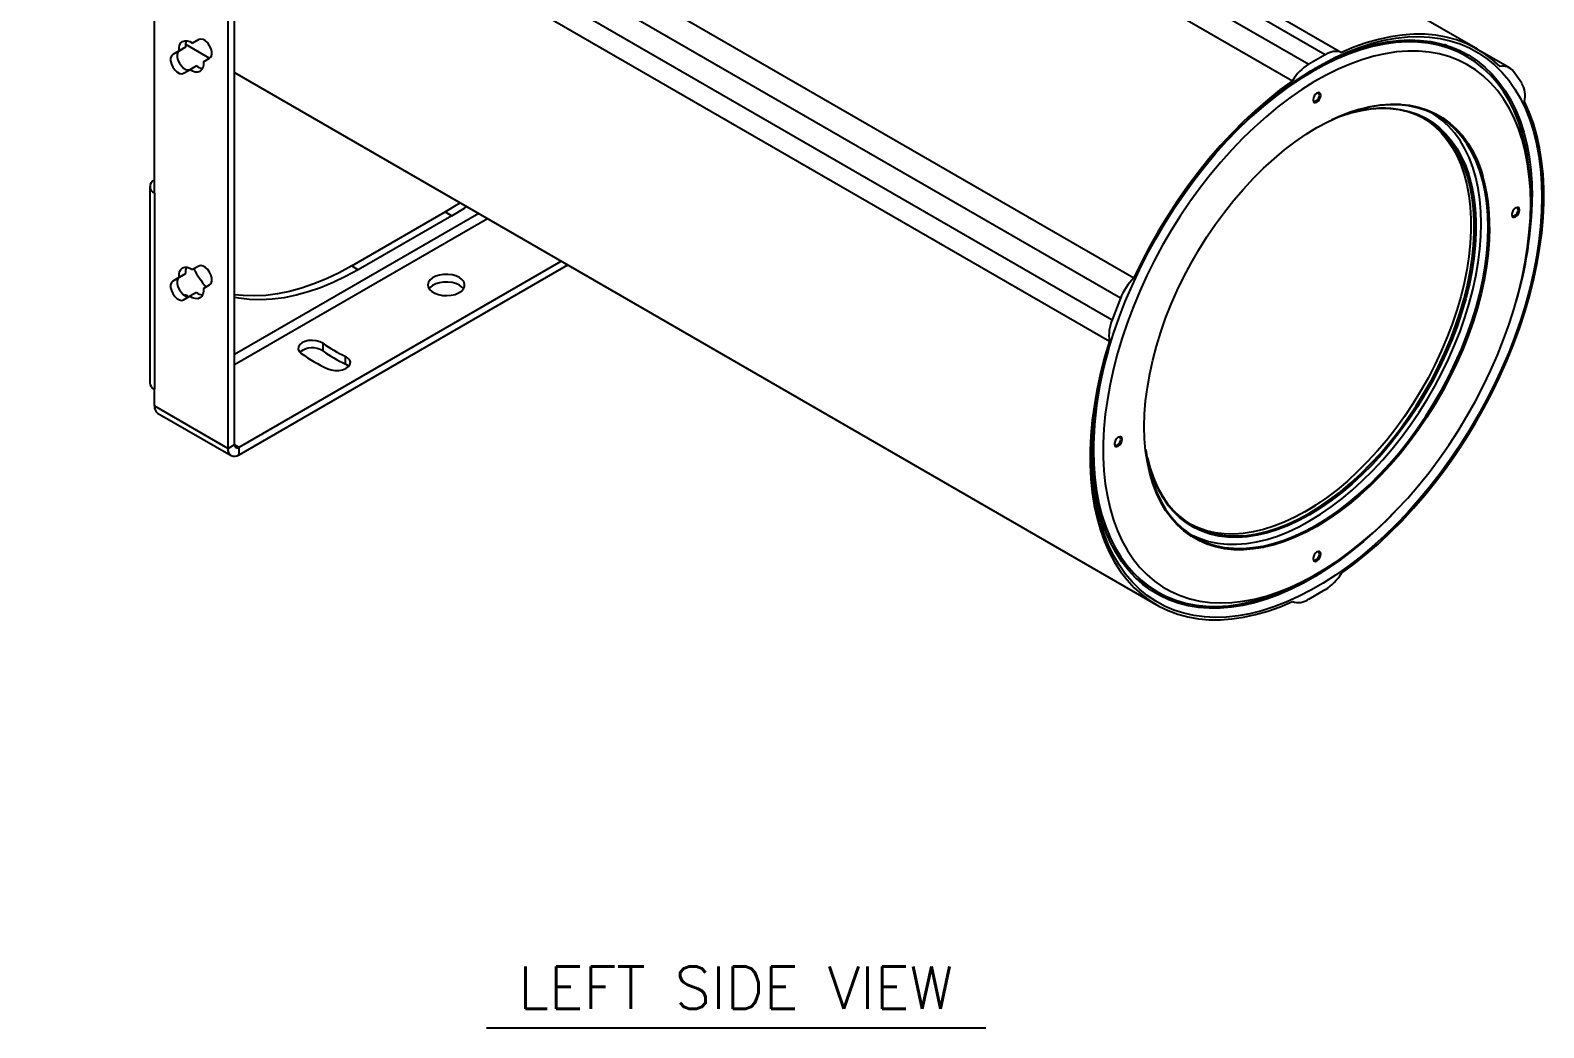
# Model space of a CAD drawing. Extents: x 6 to 132, y 2 to 97.
# Drawn here: x 12.8 to 39.52, y 58.33 to 75.95 of the extents above; entities that cross this region are included whole.
import ezdxf
from ezdxf.enums import TextEntityAlignment as Align

# ---------------------------------------------------------------- set-up
doc = ezdxf.new("R2010")
doc.units = 0
doc.header["$MEASUREMENT"] = 0
doc.layers.add('OBJECT', color=7, linetype='CONTINUOUS')
doc.styles.get("Standard").update_dxf_attribs({"font": 'SIMPLEX'})

msp = doc.modelspace()

# ---------------------------------------------------------------- linework, layer by layer
at = {"layer": 'OBJECT'}
for p, q in [((38.344, 75.612), (19.292, 86.611)), ((16.314, 86.343), (35.366, 75.345)), ((35.659, 75.514), (16.607, 86.513)), ((16.894, 86.553), (35.945, 75.555)), ((16.028, 86.053), (35.079, 75.055)), ((13.229, 82.571), (32.28, 71.573)), ((32.043, 71.213), (12.992, 82.211)), ((12.845, 81.833), (31.897, 70.835)), ((12.796, 81.455), (31.847, 70.457)), ((14.988, 73.072), (14.988, 77.359)), ((16.287, 68.563), (16.287, 76.609)), ((16.403, 68.63), (16.403, 76.677)), ((15.538, 75.648), (15.422, 75.581)), ((15.538, 75.648), (15.428, 75.584)), ((15.538, 75.698), (15.963, 75.452)), ((15.773, 75.783), (15.661, 75.719)), ((15.771, 75.782), (15.661, 75.719)), ((38.087, 75.522), (37.762, 75.692)), ((15.428, 75.584), (15.312, 75.517)), ((15.422, 75.581), (15.312, 75.517)), ((15.852, 75.388), (15.962, 75.451)), ((35.659, 75.514), (35.366, 75.345)), ((38.912, 75.281), (38.431, 75.559)), ((15.503, 75.186), (15.613, 75.25)), ((15.73, 75.317), (15.613, 75.25)), ((16.403, 75.198), (32.68, 65.801)), ((39.127, 75.009), (38.981, 75.217)), ((14.988, 73.297), (14.987, 73.297)), ((14.987, 73.297), (14.988, 73.297)), ((14.907, 73.185), (14.907, 69.722)), ((14.987, 73.072), (14.988, 73.073)), ((14.987, 73.072), (14.987, 69.609)), ((14.987, 73.072), (14.988, 73.072)), ((39.286, 72.885), (39.286, 72.985)), ((20.714, 72.709), (16.403, 70.22)), ((18.471, 71.785), (20.123, 72.739)), ((20.123, 72.739), (20.239, 72.671)), ((20.87, 72.619), (16.403, 70.04)), ((20.239, 72.671), (18.587, 71.718)), ((15.538, 71.648), (15.422, 71.581)), ((15.538, 71.648), (15.428, 71.584)), ((15.773, 71.783), (15.661, 71.719)), ((15.771, 71.782), (15.661, 71.719)), ((16.481, 68.585), (22.17, 71.869)), ((16.481, 68.451), (22.286, 71.802)), ((18.471, 71.785), (18.587, 71.718)), ((15.428, 71.584), (15.312, 71.517)), ((15.422, 71.581), (15.312, 71.517)), ((15.852, 71.388), (15.962, 71.451)), ((15.904, 71.418), (15.887, 71.425)), ((15.503, 71.186), (15.613, 71.25)), ((15.73, 71.317), (15.613, 71.25)), ((32.043, 71.213), (31.897, 70.835)), ((17.96, 70.419), (17.96, 70.284)), ((18.358, 70.189), (18.358, 70.054)), ((14.988, 69.609), (14.987, 69.609)), ((14.988, 69.313), (14.988, 69.609)), ((14.988, 69.313), (16.287, 68.563)), ((15.045, 69.187), (16.344, 68.437)), ((16.287, 68.563), (16.403, 68.63)), ((16.403, 68.63), (16.481, 68.585)), ((16.481, 68.451), (16.481, 68.585)), ((32.32, 66.266), (32.63, 66.069)), ((35.426, 66.3), (35.513, 66.35)), ((35.366, 65.899), (35.659, 66.069))]:
    msp.add_line(p, q, dxfattribs=at)
at = {"layer": 'OBJECT', "color": 1}
msp.add_line((20.849, 58.334), (29.664, 58.334), dxfattribs=at)
at = {"layer": 'OBJECT', "flags": 128}
for points in [[(15.422, 75.581), (15.422, 75.637), (15.433, 75.685), (15.454, 75.723), (15.484, 75.749), (15.522, 75.762), (15.566, 75.762), (15.613, 75.747), (15.661, 75.719)], [(15.962, 75.451), (15.987, 75.477), (16, 75.515), (16, 75.564), (15.987, 75.618), (15.962, 75.672), (15.928, 75.721), (15.888, 75.759), (15.846, 75.783), (15.805, 75.791), (15.771, 75.782)], [(31.539, 68.414), (31.545, 68.67), (31.564, 68.932), (31.594, 69.2), (31.636, 69.472), (31.689, 69.748), (31.755, 70.027), (31.831, 70.308), (31.919, 70.591), (32.018, 70.873), (32.128, 71.155), (32.247, 71.436), (32.377, 71.715), (32.516, 71.99), (32.665, 72.262), (32.822, 72.529), (32.987, 72.79), (33.159, 73.045), (33.339, 73.293), (33.526, 73.533), (33.718, 73.765), (33.916, 73.987), (34.119, 74.199), (34.326, 74.401), (34.537, 74.591), (34.751, 74.77), (34.966, 74.936), (35.184, 75.089), (35.403, 75.229), (35.622, 75.356), (35.84, 75.468), (36.058, 75.566), (36.274, 75.649), (36.487, 75.717), (36.698, 75.77), (36.905, 75.807), (37.108, 75.829), (37.306, 75.836), (37.498, 75.826), (37.685, 75.802), (37.865, 75.762), (38.038, 75.706), (38.203, 75.635), (38.36, 75.55), (38.508, 75.449), (38.647, 75.334), (38.777, 75.206), (38.897, 75.063), (39.006, 74.907), (39.105, 74.739), (39.193, 74.558), (39.27, 74.366), (39.335, 74.162), (39.389, 73.948), (39.431, 73.724), (39.461, 73.491), (39.479, 73.249), (39.485, 73), (39.479, 72.744), (39.461, 72.482), (39.431, 72.214), (39.389, 71.942), (39.335, 71.665), (39.27, 71.386), (39.193, 71.105), (39.105, 70.823), (39.006, 70.54), (38.897, 70.258), (38.777, 69.978), (38.647, 69.699), (38.508, 69.423), (38.36, 69.152), (38.203, 68.885), (38.038, 68.624), (37.865, 68.369), (37.685, 68.121), (37.498, 67.881), (37.306, 67.649), (37.108, 67.427), (36.905, 67.215), (36.698, 67.013), (36.487, 66.823), (36.274, 66.644), (36.058, 66.478), (35.84, 66.324), (35.622, 66.184), (35.403, 66.058), (35.184, 65.946), (34.966, 65.848), (34.751, 65.765), (34.537, 65.697), (34.326, 65.644), (34.119, 65.606), (33.916, 65.585), (33.718, 65.578), (33.526, 65.587), (33.339, 65.612), (33.159, 65.652), (32.987, 65.708), (32.822, 65.778), (32.665, 65.864), (32.516, 65.965), (32.377, 66.079), (32.247, 66.208), (32.128, 66.351), (32.018, 66.507), (31.919, 66.675), (31.831, 66.856), (31.755, 67.048), (31.689, 67.252), (31.636, 67.466), (31.594, 67.69), (31.564, 67.923), (31.545, 68.164), (31.539, 68.414)], [(39.286, 72.985), (39.28, 73.232), (39.261, 73.47), (39.231, 73.7), (39.189, 73.921), (39.135, 74.132), (39.069, 74.332), (38.992, 74.521), (38.903, 74.699), (38.804, 74.863), (38.694, 75.015), (38.574, 75.154), (38.443, 75.278), (38.304, 75.389), (38.155, 75.485), (37.998, 75.565), (37.832, 75.631), (37.659, 75.682), (37.479, 75.717), (37.293, 75.736), (37.1, 75.74), (36.903, 75.728), (36.7, 75.7), (36.494, 75.657), (36.284, 75.598), (36.072, 75.525), (35.858, 75.436), (35.642, 75.332), (35.426, 75.214), (35.209, 75.082), (34.993, 74.937), (34.779, 74.778), (34.567, 74.607), (34.357, 74.423), (34.151, 74.228), (34.012, 74.089)], [(35.468, 75.269), (35.48, 75.275), (35.695, 75.389), (35.91, 75.489), (36.124, 75.575), (36.335, 75.645), (36.544, 75.7), (36.749, 75.74), (36.95, 75.765), (37.146, 75.774), (37.337, 75.767), (37.522, 75.746), (37.701, 75.708), (37.873, 75.656), (38.037, 75.588), (38.192, 75.505), (38.34, 75.408), (38.478, 75.296), (38.607, 75.17), (38.726, 75.031), (38.835, 74.878), (38.933, 74.713), (39.021, 74.535), (39.097, 74.346), (39.162, 74.146), (39.216, 73.935), (39.258, 73.714), (39.288, 73.484), (39.306, 73.246), (39.312, 73)], [(38.744, 75.304), (38.608, 75.428), (38.463, 75.538), (38.308, 75.632), (38.145, 75.712), (37.974, 75.776), (37.796, 75.825), (37.61, 75.858), (37.418, 75.875), (37.22, 75.876), (37.017, 75.862), (36.809, 75.831), (36.598, 75.785), (36.383, 75.724), (36.165, 75.647), (35.945, 75.555)], [(15.312, 75.517), (15.287, 75.492), (15.274, 75.453), (15.274, 75.404), (15.287, 75.35), (15.312, 75.297), (15.346, 75.248), (15.386, 75.21), (15.429, 75.185), (15.469, 75.177), (15.503, 75.186)], [(15.428, 75.584), (15.404, 75.559), (15.391, 75.52), (15.391, 75.472), (15.404, 75.418), (15.428, 75.364), (15.463, 75.315), (15.503, 75.277), (15.545, 75.253), (15.585, 75.245), (15.62, 75.253)], [(15.852, 75.388), (15.852, 75.332), (15.841, 75.284), (15.82, 75.245), (15.79, 75.219), (15.752, 75.206), (15.709, 75.207), (15.662, 75.222), (15.613, 75.25)], [(39.286, 72.885), (39.28, 73.128), (39.261, 73.364), (39.231, 73.59), (39.189, 73.808), (39.136, 74.015), (39.07, 74.212), (38.993, 74.398), (38.905, 74.572), (38.806, 74.734), (38.697, 74.882), (38.577, 75.018), (38.448, 75.139), (38.309, 75.247), (38.161, 75.339), (38.005, 75.417), (37.841, 75.48), (37.669, 75.527), (37.491, 75.56), (37.306, 75.576), (37.115, 75.577), (36.919, 75.562), (36.719, 75.532), (36.515, 75.487), (36.307, 75.426), (36.097, 75.349), (35.885, 75.258), (35.672, 75.153), (35.459, 75.033), (35.245, 74.899), (35.033, 74.752), (34.822, 74.592), (34.613, 74.42), (34.407, 74.235), (34.205, 74.04), (34.007, 73.833), (33.813, 73.617), (33.625, 73.391), (33.444, 73.157), (33.268, 72.915), (33.1, 72.666), (32.94, 72.41), (32.788, 72.149), (32.644, 71.884), (32.51, 71.614), (32.386, 71.342), (32.271, 71.068), (32.167, 70.792), (32.074, 70.517), (31.991, 70.242), (31.92, 69.968), (31.86, 69.697), (31.812, 69.429), (31.776, 69.165), (31.752, 68.906), (31.74, 68.653), (31.74, 68.406), (31.752, 68.167), (31.776, 67.936), (31.812, 67.713), (31.86, 67.501), (31.92, 67.298), (31.991, 67.107), (32.074, 66.927), (32.167, 66.759), (32.271, 66.604), (32.386, 66.462), (32.51, 66.334), (32.644, 66.219), (32.788, 66.119), (32.94, 66.034), (33.1, 65.963), (33.268, 65.908), (33.444, 65.868), (33.625, 65.844), (33.813, 65.835), (34.007, 65.842), (34.205, 65.865), (34.407, 65.902), (34.613, 65.956), (34.822, 66.024), (35.033, 66.108), (35.245, 66.206), (35.459, 66.319), (35.672, 66.446), (35.885, 66.586), (36.097, 66.74), (36.307, 66.906), (36.515, 67.085), (36.719, 67.275), (36.919, 67.476), (37.115, 67.687), (37.306, 67.908), (37.491, 68.138), (37.669, 68.377), (37.841, 68.623), (38.005, 68.875), (38.161, 69.133), (38.309, 69.397), (38.448, 69.664), (38.577, 69.935), (38.697, 70.209), (38.806, 70.484), (38.905, 70.759), (38.993, 71.035), (39.07, 71.309), (39.136, 71.582), (39.189, 71.851), (39.231, 72.118), (39.261, 72.379), (39.28, 72.635), (39.286, 72.885)], [(35.079, 75.055), (34.859, 74.893), (34.642, 74.719), (34.427, 74.532), (34.215, 74.334), (34.007, 74.124), (33.804, 73.904), (33.606, 73.675), (33.414, 73.436), (33.229, 73.188), (33.05, 72.934), (32.879, 72.672), (32.716, 72.404), (32.562, 72.131), (32.416, 71.854), (32.28, 71.573)], [(35.444, 74.718), (35.449, 74.69), (35.464, 74.673), (35.486, 74.669), (35.512, 74.678), (35.538, 74.699), (35.56, 74.729), (35.575, 74.763), (35.58, 74.796), (35.575, 74.823), (35.56, 74.84), (35.538, 74.845), (35.512, 74.836), (35.486, 74.815), (35.464, 74.785), (35.449, 74.751), (35.444, 74.718)], [(35.444, 74.725), (35.448, 74.709), (35.46, 74.695), (35.479, 74.691), (35.5, 74.699), (35.522, 74.716), (35.54, 74.741), (35.552, 74.769), (35.556, 74.796), (35.552, 74.819), (35.54, 74.833), (35.522, 74.836), (35.506, 74.832)], [(32.939, 67.335), (32.939, 67.335), (32.841, 67.469), (32.754, 67.616), (32.678, 67.775), (32.613, 67.946), (32.56, 68.127), (32.518, 68.319), (32.488, 68.52), (32.47, 68.73), (32.464, 68.947), (32.47, 69.172), (32.488, 69.402), (32.518, 69.638), (32.56, 69.878), (32.613, 70.121), (32.678, 70.367), (32.754, 70.613), (32.841, 70.861), (32.939, 71.107), (33.046, 71.352), (33.164, 71.595), (33.29, 71.834), (33.426, 72.068), (33.569, 72.297), (33.721, 72.52), (33.879, 72.736), (34.044, 72.944), (34.214, 73.142), (34.39, 73.332), (34.57, 73.511), (34.754, 73.678), (34.941, 73.835), (35.13, 73.978), (35.321, 74.109), (35.512, 74.227), (35.704, 74.33), (35.894, 74.419), (36.083, 74.494), (36.27, 74.554), (36.454, 74.598), (36.634, 74.627), (36.81, 74.641), (36.981, 74.639), (37.004, 74.637)], [(32.519, 68.394), (32.519, 68.394), (32.567, 68.212), (32.626, 68.041), (32.696, 67.881), (32.777, 67.733), (32.869, 67.597), (32.972, 67.475), (33.084, 67.366), (33.205, 67.272), (33.335, 67.191), (33.474, 67.126), (33.621, 67.076), (33.774, 67.041), (33.934, 67.021), (34.101, 67.017), (34.272, 67.028), (34.448, 67.055), (34.627, 67.097), (34.81, 67.154), (34.995, 67.227), (35.181, 67.314), (35.369, 67.415), (35.556, 67.53), (35.742, 67.658), (35.927, 67.799), (36.11, 67.953), (36.29, 68.118), (36.465, 68.294), (36.637, 68.481), (36.803, 68.677), (36.963, 68.882), (37.117, 69.094), (37.263, 69.314), (37.402, 69.539), (37.532, 69.77), (37.654, 70.005), (37.766, 70.243), (37.868, 70.483), (37.96, 70.725), (38.041, 70.966), (38.112, 71.207), (38.171, 71.447), (38.218, 71.684), (38.254, 71.917), (38.278, 72.145), (38.29, 72.368), (38.29, 72.584), (38.278, 72.793), (38.254, 72.994), (38.218, 73.186), (38.171, 73.367), (38.112, 73.539), (38.041, 73.699), (37.96, 73.847), (37.868, 73.982), (37.766, 74.104), (37.654, 74.213), (37.532, 74.308), (37.402, 74.388), (37.263, 74.453), (37.117, 74.504), (36.963, 74.539), (36.803, 74.558), (36.637, 74.563), (36.465, 74.551), (36.29, 74.524), (36.11, 74.482), (35.927, 74.425), (35.829, 74.388)], [(38.535, 72.466), (38.529, 72.683), (38.511, 72.892), (38.481, 73.092), (38.439, 73.283), (38.386, 73.463), (38.321, 73.633), (38.246, 73.792), (38.159, 73.938), (38.062, 74.071), (37.955, 74.192), (37.838, 74.298), (37.712, 74.39), (37.577, 74.468), (37.434, 74.531), (37.284, 74.579), (37.126, 74.612), (36.962, 74.629), (36.792, 74.631), (36.617, 74.618), (36.437, 74.589), (36.254, 74.544), (36.068, 74.485), (35.88, 74.411), (35.772, 74.362)], [(35.945, 66.359), (36.164, 66.52), (36.381, 66.694), (36.596, 66.88), (36.807, 67.078), (37.014, 67.287), (37.217, 67.506), (37.414, 67.735), (37.606, 67.973), (37.791, 68.22), (37.97, 68.474), (38.14, 68.734), (38.303, 69.001), (38.458, 69.273), (38.603, 69.55), (38.739, 69.83), (38.865, 70.112), (38.981, 70.397), (39.086, 70.682), (39.18, 70.968), (39.263, 71.252), (39.335, 71.535), (39.395, 71.816), (39.444, 72.093), (39.48, 72.366), (39.504, 72.633), (39.516, 72.895), (39.516, 73.151), (39.503, 73.399), (39.479, 73.638), (39.442, 73.869), (39.393, 74.09), (39.333, 74.3), (39.26, 74.5), (39.177, 74.688)], [(36.723, 74.572), (36.823, 74.568), (36.984, 74.548), (37.138, 74.513), (37.286, 74.462), (37.425, 74.397), (37.556, 74.316), (37.678, 74.221), (37.79, 74.112), (37.893, 73.989), (37.985, 73.853), (38.067, 73.704), (38.138, 73.544), (38.191, 73.392)], [(37.004, 74.637), (37.145, 74.622), (37.304, 74.589), (37.455, 74.54), (37.599, 74.477), (37.734, 74.399), (37.861, 74.306), (37.978, 74.199), (38.086, 74.079), (38.183, 73.944), (38.27, 73.798), (38.346, 73.639), (38.411, 73.468), (38.443, 73.366)], [(33.245, 67.066), (33.307, 67.033), (33.45, 66.97), (33.601, 66.922), (33.758, 66.889), (33.922, 66.872), (34.092, 66.87), (34.266, 66.884), (34.446, 66.912), (34.628, 66.957), (34.814, 67.016), (35.002, 67.09), (35.192, 67.179), (35.382, 67.282), (35.573, 67.399), (35.762, 67.529), (35.95, 67.672), (36.136, 67.827), (36.319, 67.994), (36.498, 68.172), (36.673, 68.36), (36.842, 68.558), (37.006, 68.764), (37.164, 68.979), (37.314, 69.2), (37.457, 69.428), (37.592, 69.661), (37.718, 69.899), (37.834, 70.14), (37.941, 70.384), (38.038, 70.629), (38.125, 70.875), (38.2, 71.12), (38.265, 71.364), (38.318, 71.606), (38.359, 71.845), (38.389, 72.079), (38.407, 72.308), (38.413, 72.532), (38.407, 72.748), (38.389, 72.956), (38.359, 73.156), (38.318, 73.347), (38.265, 73.528), (38.2, 73.697), (38.125, 73.855), (38.038, 74.001), (37.941, 74.135), (37.834, 74.255), (37.718, 74.361), (37.592, 74.453), (37.531, 74.491)], [(37.405, 74.386), (37.473, 74.342), (37.594, 74.247), (37.706, 74.139), (37.808, 74.016), (37.9, 73.881), (37.982, 73.733), (38.052, 73.573), (38.111, 73.402), (38.159, 73.22), (38.194, 73.028), (38.218, 72.828), (38.23, 72.619), (38.23, 72.402), (38.218, 72.179), (38.194, 71.951), (38.159, 71.718), (38.111, 71.481), (38.052, 71.242), (37.982, 71.001), (37.9, 70.759), (37.808, 70.517), (37.706, 70.277), (37.594, 70.039), (37.473, 69.804), (37.342, 69.573), (37.204, 69.348), (37.057, 69.128), (36.904, 68.916), (36.743, 68.711), (36.577, 68.515), (36.406, 68.329), (36.23, 68.153), (36.051, 67.987), (35.868, 67.834), (35.683, 67.693), (35.496, 67.564), (35.309, 67.449)], [(38.191, 73.392), (38.197, 73.372), (38.245, 73.189), (38.281, 72.996), (38.305, 72.795), (38.317, 72.585), (38.317, 72.367), (38.305, 72.143), (38.281, 71.914), (38.245, 71.68), (38.197, 71.442), (38.138, 71.202), (38.067, 70.959), (37.985, 70.716), (37.893, 70.474), (37.79, 70.232), (37.678, 69.993), (37.556, 69.757), (37.425, 69.525), (37.286, 69.299), (37.138, 69.078), (36.984, 68.865), (36.823, 68.659), (36.656, 68.462), (36.484, 68.275), (36.307, 68.098), (36.127, 67.932), (35.944, 67.778), (35.758, 67.636), (35.57, 67.507), (35.382, 67.391), (35.194, 67.29), (35.007, 67.202), (34.821, 67.13), (34.637, 67.072), (34.507, 67.04)], [(20.123, 72.739), (20.346, 72.875), (20.384, 72.9)], [(20.239, 72.671), (20.462, 72.807), (20.501, 72.833)], [(38.951, 72.692), (38.956, 72.665), (38.971, 72.648), (38.993, 72.644), (39.019, 72.653), (39.045, 72.674), (39.068, 72.704), (39.082, 72.738), (39.088, 72.771), (39.082, 72.798), (39.068, 72.815), (39.045, 72.819), (39.019, 72.81), (38.993, 72.789), (38.971, 72.759), (38.956, 72.725), (38.951, 72.692)], [(38.951, 72.7), (38.955, 72.684), (38.968, 72.67), (38.986, 72.666), (39.007, 72.673), (39.029, 72.691), (39.047, 72.715), (39.059, 72.744), (39.064, 72.771), (39.059, 72.793), (39.047, 72.807), (39.029, 72.811), (39.013, 72.806)], [(32.488, 68.537), (32.489, 68.537), (32.518, 68.336), (32.56, 68.145), (32.613, 67.965), (32.678, 67.795), (32.753, 67.637), (32.84, 67.49), (32.937, 67.357), (33.044, 67.237), (33.161, 67.13), (33.287, 67.038), (33.422, 66.96), (33.565, 66.897), (33.716, 66.849), (33.873, 66.816), (34.037, 66.799), (34.207, 66.797), (34.382, 66.811), (34.562, 66.839), (34.745, 66.884), (34.931, 66.943), (35.119, 67.017), (35.309, 67.106), (35.5, 67.209), (35.69, 67.326), (35.88, 67.457), (36.068, 67.6), (36.254, 67.755), (36.437, 67.922), (36.617, 68.1), (36.792, 68.289), (36.962, 68.487), (37.126, 68.694), (37.284, 68.909), (37.434, 69.13), (37.577, 69.359), (37.712, 69.592), (37.838, 69.83), (37.955, 70.072), (38.062, 70.316), (38.159, 70.561), (38.246, 70.807), (38.321, 71.053), (38.386, 71.297), (38.439, 71.54), (38.481, 71.778), (38.511, 72.013), (38.529, 72.243), (38.535, 72.466)], [(38.56, 72.466), (38.554, 72.242), (38.536, 72.011), (38.506, 71.776), (38.464, 71.536), (38.411, 71.293), (38.346, 71.047), (38.27, 70.8), (38.183, 70.553), (38.086, 70.307), (37.978, 70.062), (37.861, 69.819), (37.734, 69.58), (37.599, 69.346), (37.455, 69.116), (37.304, 68.894), (37.145, 68.678), (36.981, 68.47), (36.81, 68.271), (36.634, 68.082), (36.454, 67.903), (36.27, 67.735), (36.083, 67.579), (35.894, 67.435), (35.704, 67.305), (35.512, 67.187), (35.321, 67.084), (35.13, 66.994), (34.941, 66.92), (34.754, 66.86), (34.583, 66.818)], [(15.422, 71.581), (15.422, 71.637), (15.433, 71.685), (15.454, 71.723), (15.484, 71.749), (15.522, 71.762), (15.566, 71.762), (15.613, 71.747), (15.661, 71.719)], [(15.962, 71.451), (15.987, 71.477), (16, 71.515), (16, 71.564), (15.987, 71.618), (15.962, 71.672), (15.928, 71.721), (15.888, 71.759), (15.846, 71.783), (15.805, 71.791), (15.771, 71.782)], [(18.471, 71.785), (18.248, 71.664), (18.026, 71.558), (17.805, 71.467), (17.587, 71.392), (17.371, 71.333), (17.159, 71.29), (16.952, 71.264), (16.749, 71.254), (16.552, 71.261), (16.403, 71.277)], [(18.587, 71.718), (18.364, 71.596), (18.142, 71.49), (17.922, 71.4), (17.703, 71.325), (17.488, 71.266), (17.276, 71.223), (17.068, 71.197), (16.866, 71.187), (16.669, 71.193), (16.478, 71.216), (16.403, 71.23)], [(20.371, 71.581), (20.312, 71.608), (20.243, 71.626), (20.169, 71.635), (20.094, 71.634), (20.021, 71.622), (19.955, 71.602), (19.898, 71.573), (19.855, 71.537), (19.827, 71.496), (19.816, 71.453), (19.823, 71.41), (19.846, 71.369), (19.886, 71.331), (19.939, 71.301), (20.004, 71.278), (20.075, 71.264), (20.151, 71.26), (20.225, 71.266), (20.296, 71.283), (20.357, 71.308), (20.408, 71.34), (20.443, 71.379), (20.463, 71.421), (20.465, 71.464), (20.45, 71.507), (20.418, 71.546), (20.371, 71.581)], [(15.312, 71.517), (15.287, 71.492), (15.274, 71.453), (15.274, 71.404), (15.287, 71.35), (15.312, 71.297), (15.346, 71.248), (15.386, 71.21), (15.429, 71.185), (15.469, 71.177), (15.503, 71.186)], [(15.428, 71.584), (15.404, 71.559), (15.391, 71.52), (15.391, 71.472), (15.404, 71.418), (15.428, 71.364), (15.463, 71.315), (15.503, 71.277), (15.545, 71.253), (15.585, 71.245), (15.62, 71.253)], [(15.852, 71.388), (15.852, 71.332), (15.841, 71.284), (15.82, 71.245), (15.79, 71.219), (15.752, 71.206), (15.709, 71.207), (15.662, 71.222), (15.613, 71.25)], [(20.371, 71.446), (20.312, 71.473), (20.243, 71.492), (20.169, 71.5), (20.094, 71.499), (20.021, 71.488), (19.955, 71.467), (19.898, 71.438), (19.855, 71.403), (19.837, 71.381)], [(20.445, 71.381), (20.418, 71.412), (20.371, 71.446)], [(17.96, 70.419), (17.909, 70.446), (17.846, 70.464), (17.777, 70.471), (17.708, 70.466), (17.644, 70.451), (17.59, 70.425), (17.551, 70.392), (17.529, 70.354), (17.527, 70.313), (17.545, 70.274), (17.581, 70.24)], [(31.847, 70.457), (31.764, 70.173), (31.692, 69.889), (31.631, 69.609), (31.582, 69.332), (31.546, 69.059), (31.521, 68.791), (31.509, 68.528), (31.508, 68.273), (31.52, 68.025), (31.545, 67.785), (31.581, 67.554), (31.629, 67.332), (31.689, 67.121), (31.761, 66.921), (31.844, 66.732), (31.938, 66.556), (32.044, 66.392), (32.159, 66.241), (32.285, 66.104), (32.421, 65.981), (32.567, 65.873), (32.721, 65.779), (32.884, 65.7), (33.055, 65.636), (33.233, 65.588), (33.418, 65.555), (33.61, 65.539), (33.807, 65.538), (34.01, 65.552), (34.217, 65.583), (34.428, 65.629), (34.643, 65.69), (34.86, 65.767), (35.079, 65.859)], [(18.048, 69.97), (18.108, 69.949), (18.175, 69.939), (18.245, 69.94), (18.311, 69.953), (18.369, 69.975), (18.413, 70.007), (18.44, 70.044), (18.448, 70.084), (18.436, 70.123), (18.405, 70.159), (18.358, 70.189)], [(18.419, 70.012), (18.405, 70.025), (18.358, 70.054)], [(31.937, 68.643), (31.942, 68.616), (31.957, 68.599), (31.979, 68.594), (32.005, 68.603), (32.031, 68.625), (32.053, 68.654), (32.068, 68.688), (32.073, 68.722), (32.068, 68.749), (32.053, 68.766), (32.031, 68.77), (32.005, 68.761), (31.979, 68.74), (31.957, 68.71), (31.942, 68.676), (31.937, 68.643)], [(31.937, 68.65), (31.941, 68.634), (31.953, 68.62), (31.971, 68.617), (31.993, 68.624), (32.015, 68.642), (32.033, 68.666), (32.045, 68.694), (32.049, 68.722), (32.045, 68.744), (32.033, 68.758), (32.015, 68.762), (31.999, 68.757)], [(36.893, 67.449), (36.749, 67.302), (36.544, 67.105), (36.335, 66.919), (36.124, 66.746), (35.91, 66.584), (35.695, 66.436), (35.48, 66.301), (35.264, 66.18), (35.048, 66.073), (34.834, 65.98), (34.621, 65.902), (34.411, 65.839), (34.204, 65.792), (34.001, 65.759), (33.802, 65.743), (33.609, 65.741), (33.42, 65.755), (33.239, 65.785), (33.063, 65.83), (32.896, 65.89), (32.736, 65.965), (32.584, 66.055), (32.441, 66.16), (32.307, 66.279), (32.183, 66.411), (32.069, 66.558), (31.965, 66.717), (31.872, 66.888), (31.791, 67.072), (31.72, 67.267), (31.66, 67.472), (31.613, 67.688), (31.577, 67.913), (31.553, 68.147), (31.541, 68.39), (31.54, 68.464)], [(31.565, 68.528), (31.572, 68.282), (31.59, 68.043), (31.62, 67.813), (31.662, 67.592), (31.716, 67.382), (31.782, 67.181), (31.859, 66.992), (31.948, 66.815), (32.047, 66.65), (32.157, 66.499), (32.277, 66.36), (32.408, 66.235), (32.547, 66.125), (32.696, 66.029), (32.853, 65.948), (33.019, 65.882), (33.192, 65.832), (33.372, 65.797), (33.558, 65.778), (33.751, 65.774), (33.948, 65.786), (34.151, 65.814), (34.357, 65.857), (34.567, 65.915), (34.779, 65.989), (34.993, 66.078), (35.209, 66.181), (35.426, 66.299), (35.426, 66.3)], [(35.296, 67.441), (35.484, 67.557), (35.566, 67.612)], [(34.507, 67.04), (34.457, 67.03), (34.28, 67.003), (34.108, 66.992), (33.941, 66.996), (33.78, 67.016), (33.626, 67.051), (33.479, 67.101), (33.34, 67.167), (33.209, 67.248), (33.087, 67.343), (32.974, 67.452), (32.888, 67.553)], [(34.583, 66.818), (34.57, 66.816), (34.39, 66.787), (34.214, 66.773), (34.044, 66.775), (33.879, 66.792), (33.721, 66.825), (33.569, 66.873), (33.426, 66.937), (33.29, 67.015), (33.164, 67.108), (33.046, 67.215), (32.939, 67.335)], [(35.309, 67.449), (35.122, 67.348), (34.935, 67.261), (34.75, 67.189), (34.568, 67.131), (34.388, 67.089), (34.212, 67.063), (34.041, 67.051), (33.875, 67.055), (33.715, 67.075), (33.561, 67.11), (33.415, 67.16), (33.276, 67.226), (33.273, 67.228)], [(35.444, 66.618), (35.449, 66.59), (35.464, 66.573), (35.486, 66.569), (35.512, 66.578), (35.538, 66.599), (35.56, 66.629), (35.575, 66.663), (35.58, 66.696), (35.575, 66.723), (35.56, 66.74), (35.538, 66.745), (35.512, 66.736), (35.486, 66.715), (35.464, 66.685), (35.449, 66.651), (35.444, 66.618)], [(35.444, 66.625), (35.448, 66.609), (35.46, 66.595), (35.479, 66.591), (35.5, 66.599), (35.522, 66.616), (35.54, 66.641), (35.552, 66.669), (35.556, 66.696), (35.552, 66.719), (35.54, 66.733), (35.522, 66.736), (35.506, 66.732)]]:
    msp.add_lwpolyline(points, dxfattribs=at)
at = {"layer": 'OBJECT'}
for centre, radius, start, end in [((15.756, 75.678), 0.219, 157.0472, 187.78), ((35.842, 75.25), 0.322, 71.2954, 124.737), ((15.864, 75.49), 0.219, 232.2218, 262.9492), ((35.821, 74.61), 0.865, 121.7579, 149.0243), ((38.798, 75.087), 0.225, 35.616, 104.0057), ((38.745, 74.786), 0.442, 347.288, 30.2623), ((36.727, 72.271), 2.301, 90.1123, 111.6216), ((15.03, 73.185), 0.12, 110.7832, 249.2168), ((35.32, 72.501), 3.24, 359.3859, 15.4749), ((32.565, 73.091), 6.747, 343.1945, 359.2303), ((15.756, 71.678), 0.219, 157.0469, 187.7802), ((17.675, 72.845), 2.283, 209.2122, 218.8423), ((32.998, 70.843), 1.024, 134.5318, 158.8659), ((15.532, 71.198), 0.0698, 42.2749, 100.8787), ((15.864, 71.49), 0.219, 232.2209, 262.9503), ((32.546, 70.558), 0.706, 156.8882, 188.1837), ((17.773, 69.998), 0.342, 56.7642, 129.5188), ((19.48, 72.592), 2.652, 235.0285, 244.9768), ((19.48, 72.458), 2.652, 235.0285, 244.9768), ((38.099, 68.462), 6.534, 163.5294, 179.416), ((19.365, 72.791), 3.114, 235.0285, 244.9769), ((15.044, 69.735), 0.138, 185.6943, 245.6258), ((15.122, 69.298), 0.136, 173.7021, 234.9858), ((16.405, 68.544), 0.12, 170.786, 309.2033), ((16.451, 68.622), 0.0481, 170.7861, 309.2031), ((34.631, 68.834), 2.163, 187.8891, 216.3124), ((35.203, 66.804), 0.865, 301.7579, 329.0243), ((35.182, 66.164), 0.322, 251.2954, 304.737)]:
    msp.add_arc(centre, radius, start, end, dxfattribs=at)

# ---------------------------------------------------------------- texts
at = {"layer": 'OBJECT', "color": 1}
msp.add_text('LEFT SIDE VIEW', height=0.75, dxfattribs=at).set_placement((25.249, 58.666), align=Align.CENTER)

doc.saveas('drawing.dxf')
